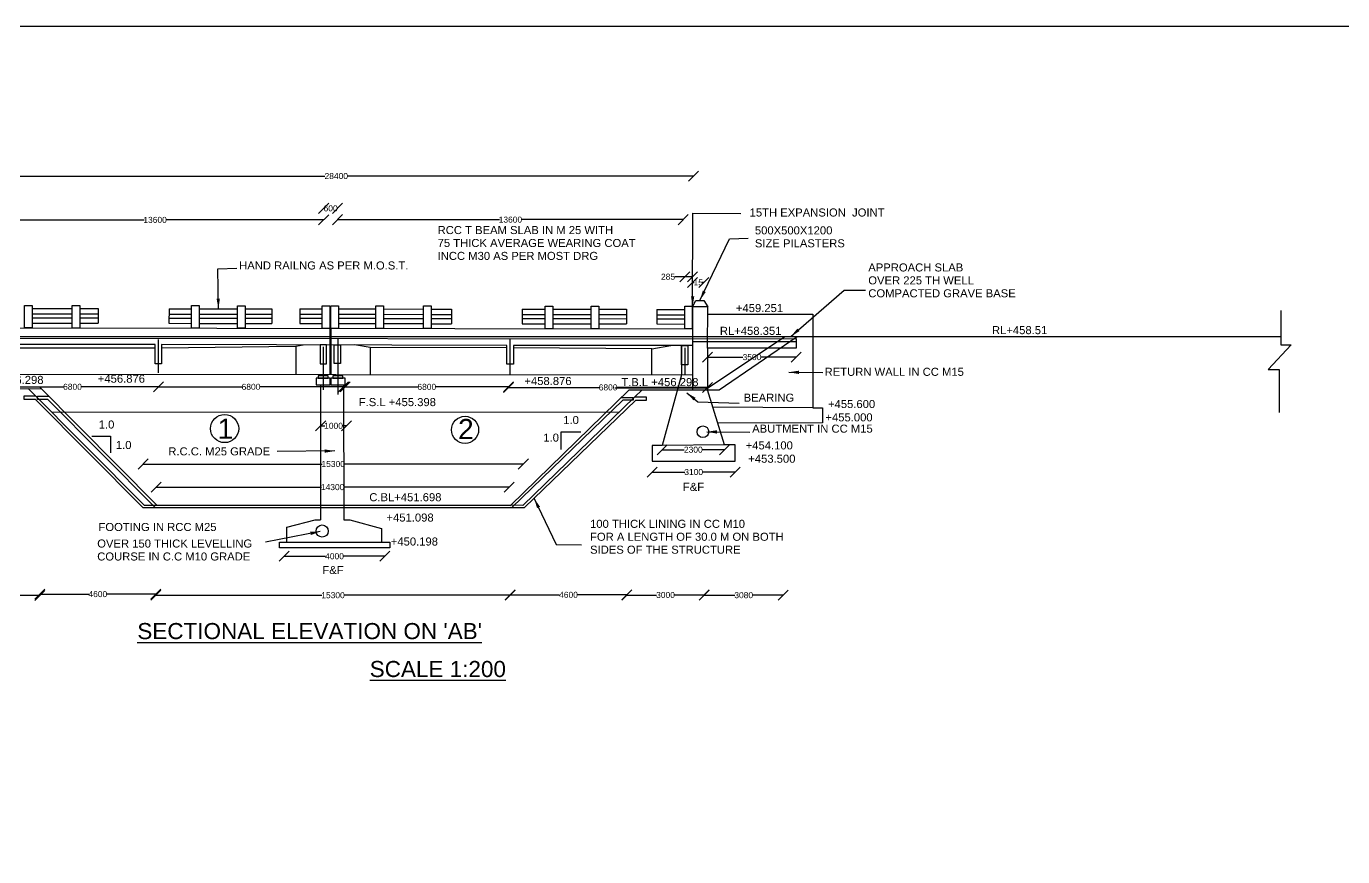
# Model space of a CAD drawing. Header units: millimetres. Extents: x 1731976 to 22518410, y 23233642 to 37030816.
# Drawn here: x 5582594 to 12125193, y 32903962 to 37030816 of the extents above; entities that cross this region are included whole.
import ezdxf

# ---------------------------------------------------------------- set-up
doc = ezdxf.new("R2010")
doc.units = ezdxf.units.MM
doc.header["$MEASUREMENT"] = 0
doc.layers.add('DIMENSIONS', color=2, linetype='Continuous')
doc.layers.add('TEXT', color=7, linetype='Continuous')
doc.styles.get("Standard").update_dxf_attribs({"font": 'arial.ttf', "height": 30000})
doc.dimstyles.get("Standard").update_dxf_attribs({"dimtxt": 40000, "dimasz": 50000, "dimexe": 0.18, "dimexo": 0.0625, "dimgap": 0.09, "dimtad": 0, "dimdec": 0, "dimzin": 0, "dimdsep": 46, "dimtxsty": 'Standard', "dimblk": 'OBLIQUE', "dimcen": 0.09, "dimse1": 1, "dimse2": 1, "dimadec": 0, "dimazin": 0, "dimtfac": 1, "dimtdec": 0, "dimtofl": 0, "dimtmove": 0, "dimatfit": 3, "dimfxl": 1, "dimtolj": 1, "dimtzin": 0, "dimarcsym": 0})

# ---------------------------------------------------------------- blocks, each defined once
blk = doc.blocks.new('_Oblique')
at = {"color": 0, "linetype": 'ByBlock', "lineweight": -2}
blk.add_line((-0.5, -0.5), (0.5, 0.5), dxfattribs=at)
blk = doc.blocks.new('*D54')
at = {"layer": 'Defpoints', "color": 0, "transparency": 16777216}
for p in [(5346908, 36289083), (8899154, 36286605), (8899154, 36285057)]:
    blk.add_point(p, dxfattribs=at)
at = {"layer": 'DIMENSIONS', "color": 0, "lineweight": -2, "transparency": 16777216}
for p, q in [((5346908, 36286605), (7066377, 36286605)), ((8899154, 36286605), (7179685, 36286605))]:
    blk.add_line(p, q, dxfattribs=at)
at = {"layer": 'DIMENSIONS', "color": 0, "lineweight": -2, "transparency": 16777216, "xscale": 50000, "yscale": 50000, "zscale": 50000, "rotation": 180}
blk.add_blockref('_Oblique', (5346908, 36286605), dxfattribs=at)
at = {"layer": 'DIMENSIONS', "color": 0, "lineweight": -2, "transparency": 16777216, "xscale": 50000, "yscale": 50000, "zscale": 50000}
blk.add_blockref('_Oblique', (8899154, 36286605), dxfattribs=at)
at = {"layer": 'DIMENSIONS', "color": 0, "transparency": 16777216, "insert": (7123031, 36286605), "char_height": 30000, "attachment_point": 5}
blk.add_mtext('\\A1;28400', dxfattribs=at)
blk = doc.blocks.new('*D55')
at = {"layer": 'Defpoints', "color": 0, "transparency": 16777216}
for p in [(5384571, 36073596), (7060454, 36084617), (7060454, 36068648)]:
    blk.add_point(p, dxfattribs=at)
at = {"layer": 'DIMENSIONS', "color": 0, "lineweight": -2, "transparency": 16777216}
for p, q in [((5384571, 36068648), (6167526, 36068648)), ((7060454, 36068648), (6277499, 36068648))]:
    blk.add_line(p, q, dxfattribs=at)
at = {"layer": 'DIMENSIONS', "color": 0, "lineweight": -2, "transparency": 16777216, "xscale": 50000, "yscale": 50000, "zscale": 50000, "rotation": 180}
blk.add_blockref('_Oblique', (5384571, 36068648), dxfattribs=at)
at = {"layer": 'DIMENSIONS', "color": 0, "lineweight": -2, "transparency": 16777216, "xscale": 50000, "yscale": 50000, "zscale": 50000}
blk.add_blockref('_Oblique', (7060454, 36068648), dxfattribs=at)
at = {"layer": 'DIMENSIONS', "color": 0, "transparency": 16777216, "insert": (6222513, 36068648), "char_height": 30000, "attachment_point": 5}
blk.add_mtext('\\A1;13600', dxfattribs=at)
blk = doc.blocks.new('*D56')
at = {"layer": 'Defpoints', "color": 0, "transparency": 16777216}
for p in [(7129582, 36126336), (7060454, 36068648), (7129582, 36063687)]:
    blk.add_point(p, dxfattribs=at)
at = {"layer": 'DIMENSIONS', "color": 0, "lineweight": -2, "transparency": 16777216}
for p, q in [((7060454, 36126336), (7061846, 36126336)), ((7129582, 36126336), (7128190, 36126336))]:
    blk.add_line(p, q, dxfattribs=at)
at = {"layer": 'DIMENSIONS', "color": 0, "lineweight": -2, "transparency": 16777216, "xscale": 50000, "yscale": 50000, "zscale": 50000, "rotation": 180}
blk.add_blockref('_Oblique', (7060454, 36126336), dxfattribs=at)
at = {"layer": 'DIMENSIONS', "color": 0, "lineweight": -2, "transparency": 16777216, "xscale": 50000, "yscale": 50000, "zscale": 50000}
blk.add_blockref('_Oblique', (7129582, 36126336), dxfattribs=at)
at = {"layer": 'DIMENSIONS', "color": 0, "transparency": 16777216, "insert": (7095018, 36126336), "char_height": 30000, "attachment_point": 5}
blk.add_mtext('\\A1;600', dxfattribs=at)
blk = doc.blocks.new('*D57')
at = {"layer": 'Defpoints', "color": 0, "transparency": 16777216}
for p in [(7129582, 36063687), (8847527, 36069916), (8847527, 36069916)]:
    blk.add_point(p, dxfattribs=at)
at = {"layer": 'DIMENSIONS', "color": 0, "lineweight": -2, "transparency": 16777216}
for p, q in [((7129582, 36069916), (7933568, 36069916)), ((8847527, 36069916), (8043541, 36069916))]:
    blk.add_line(p, q, dxfattribs=at)
at = {"layer": 'DIMENSIONS', "color": 0, "lineweight": -2, "transparency": 16777216, "xscale": 50000, "yscale": 50000, "zscale": 50000, "rotation": 180}
blk.add_blockref('_Oblique', (7129582, 36069916), dxfattribs=at)
at = {"layer": 'DIMENSIONS', "color": 0, "lineweight": -2, "transparency": 16777216, "xscale": 50000, "yscale": 50000, "zscale": 50000}
blk.add_blockref('_Oblique', (8847527, 36069916), dxfattribs=at)
at = {"layer": 'DIMENSIONS', "color": 0, "transparency": 16777216, "insert": (7988554, 36069916), "char_height": 30000, "attachment_point": 5}
blk.add_mtext('\\A1;13600', dxfattribs=at)
blk = doc.blocks.new('*D58')
at = {"layer": 'Defpoints', "color": 0, "transparency": 16777216}
for p in [(8855633, 35786334), (8855633, 35637566), (8894140, 35637509)]:
    blk.add_point(p, dxfattribs=at)
at = {"layer": 'DIMENSIONS', "color": 0, "lineweight": -2, "transparency": 16777216}
for p, q in [((8855633, 35786334), (8805633, 35786334)), ((8894140, 35786334), (8855633, 35786334))]:
    blk.add_line(p, q, dxfattribs=at)
at = {"layer": 'DIMENSIONS', "color": 0, "lineweight": -2, "transparency": 16777216, "xscale": 50000, "yscale": 50000, "zscale": 50000, "rotation": 180}
blk.add_blockref('_Oblique', (8855633, 35786334), dxfattribs=at)
at = {"layer": 'DIMENSIONS', "color": 0, "lineweight": -2, "transparency": 16777216, "xscale": 50000, "yscale": 50000, "zscale": 50000}
blk.add_blockref('_Oblique', (8894140, 35786334), dxfattribs=at)
at = {"layer": 'DIMENSIONS', "color": 0, "transparency": 16777216, "insert": (8772123, 35786334), "char_height": 30000, "attachment_point": 5}
blk.add_mtext('\\A1;285', dxfattribs=at)
blk = doc.blocks.new('*D59')
at = {"layer": 'Defpoints', "color": 0, "transparency": 16777216}
for p in [(8950257, 35757711), (8950257, 35669789), (8894140, 35639268)]:
    blk.add_point(p, dxfattribs=at)
at = {"layer": 'DIMENSIONS', "color": 0, "lineweight": -2, "transparency": 16777216}
for p, q in [((8894140, 35757711), (8902011, 35757711)), ((8950257, 35757711), (8942386, 35757711))]:
    blk.add_line(p, q, dxfattribs=at)
at = {"layer": 'DIMENSIONS', "color": 0, "lineweight": -2, "transparency": 16777216, "xscale": 50000, "yscale": 50000, "zscale": 50000, "rotation": 180}
blk.add_blockref('_Oblique', (8894140, 35757711), dxfattribs=at)
at = {"layer": 'DIMENSIONS', "color": 0, "lineweight": -2, "transparency": 16777216, "xscale": 50000, "yscale": 50000, "zscale": 50000}
blk.add_blockref('_Oblique', (8950257, 35757711), dxfattribs=at)
at = {"layer": 'DIMENSIONS', "color": 0, "transparency": 16777216, "insert": (8922198, 35757711), "char_height": 30000, "attachment_point": 5}
blk.add_mtext('\\A1;15', dxfattribs=at)
blk = doc.blocks.new('*D60')
at = {"layer": 'Defpoints', "color": 0, "transparency": 16777216}
for p in [(8968846, 35389354), (9409355, 35386626), (9409355, 35386626)]:
    blk.add_point(p, dxfattribs=at)
at = {"layer": 'DIMENSIONS', "color": 0, "lineweight": -2, "transparency": 16777216}
for p, q in [((8968846, 35386626), (9144366, 35386626)), ((9409355, 35386626), (9233835, 35386626))]:
    blk.add_line(p, q, dxfattribs=at)
at = {"layer": 'DIMENSIONS', "color": 0, "lineweight": -2, "transparency": 16777216, "xscale": 50000, "yscale": 50000, "zscale": 50000, "rotation": 180}
blk.add_blockref('_Oblique', (8968846, 35386626), dxfattribs=at)
at = {"layer": 'DIMENSIONS', "color": 0, "lineweight": -2, "transparency": 16777216, "xscale": 50000, "yscale": 50000, "zscale": 50000}
blk.add_blockref('_Oblique', (9409355, 35386626), dxfattribs=at)
at = {"layer": 'DIMENSIONS', "color": 0, "transparency": 16777216, "insert": (9189100, 35386626), "char_height": 30000, "attachment_point": 5}
blk.add_mtext('\\A1;3500', dxfattribs=at)
blk = doc.blocks.new('*D61')
at = {"layer": 'Defpoints', "color": 0, "transparency": 16777216}
for p in [(8743299, 34947148), (9052101, 34950628), (9052101, 34926614)]:
    blk.add_point(p, dxfattribs=at)
at = {"layer": 'DIMENSIONS', "color": 0, "lineweight": -2, "transparency": 16777216}
for p, q in [((8743299, 34926614), (8852700, 34926614)), ((9052101, 34926614), (8942700, 34926614))]:
    blk.add_line(p, q, dxfattribs=at)
at = {"layer": 'DIMENSIONS', "color": 0, "lineweight": -2, "transparency": 16777216, "xscale": 50000, "yscale": 50000, "zscale": 50000, "rotation": 180}
blk.add_blockref('_Oblique', (8743299, 34926614), dxfattribs=at)
at = {"layer": 'DIMENSIONS', "color": 0, "lineweight": -2, "transparency": 16777216, "xscale": 50000, "yscale": 50000, "zscale": 50000}
blk.add_blockref('_Oblique', (9052101, 34926614), dxfattribs=at)
at = {"layer": 'DIMENSIONS', "color": 0, "transparency": 16777216, "insert": (8897700, 34926614), "char_height": 30000, "attachment_point": 5}
blk.add_mtext('\\A1;2300', dxfattribs=at)
blk = doc.blocks.new('*D62')
at = {"layer": 'Defpoints', "color": 0, "transparency": 16777216}
for p in [(8693308, 34869172), (9105626, 34869172), (9105626, 34815393)]:
    blk.add_point(p, dxfattribs=at)
at = {"layer": 'DIMENSIONS', "color": 0, "lineweight": -2, "transparency": 16777216}
for p, q in [((8693308, 34815393), (8854733, 34815393)), ((9105626, 34815393), (8944201, 34815393))]:
    blk.add_line(p, q, dxfattribs=at)
at = {"layer": 'DIMENSIONS', "color": 0, "lineweight": -2, "transparency": 16777216, "xscale": 50000, "yscale": 50000, "zscale": 50000, "rotation": 180}
blk.add_blockref('_Oblique', (8693308, 34815393), dxfattribs=at)
at = {"layer": 'DIMENSIONS', "color": 0, "lineweight": -2, "transparency": 16777216, "xscale": 50000, "yscale": 50000, "zscale": 50000}
blk.add_blockref('_Oblique', (9105626, 34815393), dxfattribs=at)
at = {"layer": 'DIMENSIONS', "color": 0, "transparency": 16777216, "insert": (8899467, 34815393), "char_height": 30000, "attachment_point": 5}
blk.add_mtext('\\A1;3100', dxfattribs=at)
blk = doc.blocks.new('*D63')
at = {"layer": 'Defpoints', "color": 0, "transparency": 16777216}
for p in [(8951974, 34205174), (9344219, 34203457), (9344219, 34203457)]:
    blk.add_point(p, dxfattribs=at)
at = {"layer": 'DIMENSIONS', "color": 0, "lineweight": -2, "transparency": 16777216}
for p, q in [((8951974, 34203457), (9103362, 34203457)), ((9344219, 34203457), (9192830, 34203457))]:
    blk.add_line(p, q, dxfattribs=at)
at = {"layer": 'DIMENSIONS', "color": 0, "lineweight": -2, "transparency": 16777216, "xscale": 50000, "yscale": 50000, "zscale": 50000, "rotation": 180}
blk.add_blockref('_Oblique', (8951974, 34203457), dxfattribs=at)
at = {"layer": 'DIMENSIONS', "color": 0, "lineweight": -2, "transparency": 16777216, "xscale": 50000, "yscale": 50000, "zscale": 50000}
blk.add_blockref('_Oblique', (9344219, 34203457), dxfattribs=at)
at = {"layer": 'DIMENSIONS', "color": 0, "transparency": 16777216, "insert": (9148096, 34203457), "char_height": 30000, "attachment_point": 5}
blk.add_mtext('\\A1;3080', dxfattribs=at)
blk = doc.blocks.new('*D64')
at = {"layer": 'Defpoints', "color": 0, "transparency": 16777216}
for p in [(8567268, 34204439), (8567268, 34202783), (8951974, 34205174)]:
    blk.add_point(p, dxfattribs=at)
at = {"layer": 'DIMENSIONS', "color": 0, "lineweight": -2, "transparency": 16777216}
for p, q in [((8567268, 34204439), (8714887, 34204439)), ((8951974, 34204439), (8804355, 34204439))]:
    blk.add_line(p, q, dxfattribs=at)
at = {"layer": 'DIMENSIONS', "color": 0, "lineweight": -2, "transparency": 16777216, "xscale": 50000, "yscale": 50000, "zscale": 50000, "rotation": 180}
blk.add_blockref('_Oblique', (8567268, 34204439), dxfattribs=at)
at = {"layer": 'DIMENSIONS', "color": 0, "lineweight": -2, "transparency": 16777216, "xscale": 50000, "yscale": 50000, "zscale": 50000}
blk.add_blockref('_Oblique', (8951974, 34204439), dxfattribs=at)
at = {"layer": 'DIMENSIONS', "color": 0, "transparency": 16777216, "insert": (8759621, 34204439), "char_height": 30000, "attachment_point": 5}
blk.add_mtext('\\A1;3000', dxfattribs=at)
blk = doc.blocks.new('*D65')
at = {"layer": 'Defpoints', "color": 0, "transparency": 16777216}
for p in [(7987595, 34209373), (7987595, 34205234), (8567268, 34204439)]:
    blk.add_point(p, dxfattribs=at)
at = {"layer": 'DIMENSIONS', "color": 0, "lineweight": -2, "transparency": 16777216}
for p, q in [((7987595, 34205234), (8232083, 34205234)), ((8567268, 34205234), (8322779, 34205234))]:
    blk.add_line(p, q, dxfattribs=at)
at = {"layer": 'DIMENSIONS', "color": 0, "lineweight": -2, "transparency": 16777216, "xscale": 50000, "yscale": 50000, "zscale": 50000, "rotation": 180}
blk.add_blockref('_Oblique', (7987595, 34205234), dxfattribs=at)
at = {"layer": 'DIMENSIONS', "color": 0, "lineweight": -2, "transparency": 16777216, "xscale": 50000, "yscale": 50000, "zscale": 50000}
blk.add_blockref('_Oblique', (8567268, 34205234), dxfattribs=at)
at = {"layer": 'DIMENSIONS', "color": 0, "transparency": 16777216, "insert": (8277431, 34205234), "char_height": 30000, "attachment_point": 5}
blk.add_mtext('\\A1;4600', dxfattribs=at)
blk = doc.blocks.new('*D66')
at = {"layer": 'Defpoints', "color": 0, "transparency": 16777216}
for p in [(6226209, 34209535), (6226209, 34203416), (7987595, 34205234)]:
    blk.add_point(p, dxfattribs=at)
at = {"layer": 'DIMENSIONS', "color": 0, "lineweight": -2, "transparency": 16777216}
for p, q in [((6226209, 34203416), (7051916, 34203416)), ((7987595, 34203416), (7161889, 34203416))]:
    blk.add_line(p, q, dxfattribs=at)
at = {"layer": 'DIMENSIONS', "color": 0, "lineweight": -2, "transparency": 16777216, "xscale": 50000, "yscale": 50000, "zscale": 50000, "rotation": 180}
blk.add_blockref('_Oblique', (6226209, 34203416), dxfattribs=at)
at = {"layer": 'DIMENSIONS', "color": 0, "lineweight": -2, "transparency": 16777216, "xscale": 50000, "yscale": 50000, "zscale": 50000}
blk.add_blockref('_Oblique', (7987595, 34203416), dxfattribs=at)
at = {"layer": 'DIMENSIONS', "color": 0, "transparency": 16777216, "insert": (7106902, 34203416), "char_height": 30000, "attachment_point": 5}
blk.add_mtext('\\A1;15300', dxfattribs=at)
blk = doc.blocks.new('*D67')
at = {"layer": 'Defpoints', "color": 0, "transparency": 16777216}
for p in [(6864311, 34396970), (6864311, 34396970), (7364715, 34392805)]:
    blk.add_point(p, dxfattribs=at)
at = {"layer": 'DIMENSIONS', "color": 0, "lineweight": -2, "transparency": 16777216}
for p, q in [((6864311, 34396970), (7069165, 34396970)), ((7364715, 34396970), (7159861, 34396970))]:
    blk.add_line(p, q, dxfattribs=at)
at = {"layer": 'DIMENSIONS', "color": 0, "lineweight": -2, "transparency": 16777216, "xscale": 50000, "yscale": 50000, "zscale": 50000, "rotation": 180}
blk.add_blockref('_Oblique', (6864311, 34396970), dxfattribs=at)
at = {"layer": 'DIMENSIONS', "color": 0, "lineweight": -2, "transparency": 16777216, "xscale": 50000, "yscale": 50000, "zscale": 50000}
blk.add_blockref('_Oblique', (7364715, 34396970), dxfattribs=at)
at = {"layer": 'DIMENSIONS', "color": 0, "transparency": 16777216, "insert": (7114513, 34396970), "char_height": 30000, "attachment_point": 5}
blk.add_mtext('\\A1;4000', dxfattribs=at)
blk = doc.blocks.new('*D68')
at = {"layer": 'Defpoints', "color": 0, "transparency": 16777216}
for p in [(5649779, 34208809), (5649779, 34208809), (6226209, 34203416)]:
    blk.add_point(p, dxfattribs=at)
at = {"layer": 'DIMENSIONS', "color": 0, "lineweight": -2, "transparency": 16777216}
for p, q in [((5649779, 34208809), (5892646, 34208809)), ((6226209, 34208809), (5983342, 34208809))]:
    blk.add_line(p, q, dxfattribs=at)
at = {"layer": 'DIMENSIONS', "color": 0, "lineweight": -2, "transparency": 16777216, "xscale": 50000, "yscale": 50000, "zscale": 50000, "rotation": 180}
blk.add_blockref('_Oblique', (5649779, 34208809), dxfattribs=at)
at = {"layer": 'DIMENSIONS', "color": 0, "lineweight": -2, "transparency": 16777216, "xscale": 50000, "yscale": 50000, "zscale": 50000}
blk.add_blockref('_Oblique', (6226209, 34208809), dxfattribs=at)
at = {"layer": 'DIMENSIONS', "color": 0, "transparency": 16777216, "insert": (5937994, 34208809), "char_height": 30000, "attachment_point": 5}
blk.add_mtext('\\A1;4600', dxfattribs=at)
blk = doc.blocks.new('*D69')
at = {"layer": 'Defpoints', "color": 0, "transparency": 16777216}
for p in [(5269924, 34211700), (5269924, 34201813), (5649779, 34208809)]:
    blk.add_point(p, dxfattribs=at)
at = {"layer": 'DIMENSIONS', "color": 0, "lineweight": -2, "transparency": 16777216}
for p, q in [((5269924, 34201813), (5415117, 34201813)), ((5649779, 34201813), (5504585, 34201813))]:
    blk.add_line(p, q, dxfattribs=at)
at = {"layer": 'DIMENSIONS', "color": 0, "lineweight": -2, "transparency": 16777216, "xscale": 50000, "yscale": 50000, "zscale": 50000, "rotation": 180}
blk.add_blockref('_Oblique', (5269924, 34201813), dxfattribs=at)
at = {"layer": 'DIMENSIONS', "color": 0, "lineweight": -2, "transparency": 16777216, "xscale": 50000, "yscale": 50000, "zscale": 50000}
blk.add_blockref('_Oblique', (5649779, 34201813), dxfattribs=at)
at = {"layer": 'DIMENSIONS', "color": 0, "transparency": 16777216, "insert": (5459851, 34201813), "char_height": 30000, "attachment_point": 5}
blk.add_mtext('\\A1;3000', dxfattribs=at)
blk = doc.blocks.new('*D71')
at = {"layer": 'Defpoints', "color": 0, "transparency": 16777216}
for p in [(6227456, 34742828), (7982471, 34740500), (7982471, 34739201)]:
    blk.add_point(p, dxfattribs=at)
at = {"layer": 'DIMENSIONS', "color": 0, "lineweight": -2, "transparency": 16777216}
for p, q in [((6227456, 34740500), (7049977, 34740500)), ((7982471, 34740500), (7159950, 34740500))]:
    blk.add_line(p, q, dxfattribs=at)
at = {"layer": 'DIMENSIONS', "color": 0, "lineweight": -2, "transparency": 16777216, "xscale": 50000, "yscale": 50000, "zscale": 50000, "rotation": 180}
blk.add_blockref('_Oblique', (6227456, 34740500), dxfattribs=at)
at = {"layer": 'DIMENSIONS', "color": 0, "lineweight": -2, "transparency": 16777216, "xscale": 50000, "yscale": 50000, "zscale": 50000}
blk.add_blockref('_Oblique', (7982471, 34740500), dxfattribs=at)
at = {"layer": 'DIMENSIONS', "color": 0, "transparency": 16777216, "insert": (7104963, 34740500), "char_height": 30000, "attachment_point": 5}
blk.add_mtext('\\A1;14300', dxfattribs=at)
blk = doc.blocks.new('*D72')
at = {"layer": 'Defpoints', "color": 0, "transparency": 16777216}
for p in [(6162891, 34855456), (6162891, 34851644), (8052847, 34848762)]:
    blk.add_point(p, dxfattribs=at)
at = {"layer": 'DIMENSIONS', "color": 0, "lineweight": -2, "transparency": 16777216}
for p, q in [((6162891, 34855456), (7052882, 34855456)), ((8052847, 34855456), (7162855, 34855456))]:
    blk.add_line(p, q, dxfattribs=at)
at = {"layer": 'DIMENSIONS', "color": 0, "lineweight": -2, "transparency": 16777216, "xscale": 50000, "yscale": 50000, "zscale": 50000, "rotation": 180}
blk.add_blockref('_Oblique', (6162891, 34855456), dxfattribs=at)
at = {"layer": 'DIMENSIONS', "color": 0, "lineweight": -2, "transparency": 16777216, "xscale": 50000, "yscale": 50000, "zscale": 50000}
blk.add_blockref('_Oblique', (8052847, 34855456), dxfattribs=at)
at = {"layer": 'DIMENSIONS', "color": 0, "transparency": 16777216, "insert": (7107869, 34855456), "char_height": 30000, "attachment_point": 5}
blk.add_mtext('\\A1;15300', dxfattribs=at)
blk = doc.blocks.new('*D73')
at = {"layer": 'Defpoints', "color": 0, "transparency": 16777216}
for p in [(7045505, 35045220), (7045505, 35045220), (7173810, 35045220)]:
    blk.add_point(p, dxfattribs=at)
at = {"layer": 'DIMENSIONS', "color": 0, "lineweight": -2, "transparency": 16777216}
for p, q in [((7045505, 35045220), (7066325, 35045220)), ((7173810, 35045220), (7152990, 35045220))]:
    blk.add_line(p, q, dxfattribs=at)
at = {"layer": 'DIMENSIONS', "color": 0, "lineweight": -2, "transparency": 16777216, "xscale": 50000, "yscale": 50000, "zscale": 50000, "rotation": 180}
blk.add_blockref('_Oblique', (7045505, 35045220), dxfattribs=at)
at = {"layer": 'DIMENSIONS', "color": 0, "lineweight": -2, "transparency": 16777216, "xscale": 50000, "yscale": 50000, "zscale": 50000}
blk.add_blockref('_Oblique', (7173810, 35045220), dxfattribs=at)
at = {"layer": 'DIMENSIONS', "color": 0, "transparency": 16777216, "insert": (7109658, 35045220), "char_height": 30000, "attachment_point": 5}
blk.add_mtext('\\A1;1000', dxfattribs=at)
blk = doc.blocks.new('*D74')
at = {"layer": 'Defpoints', "color": 0, "transparency": 16777216}
for p in [(7979444, 35237470), (7979444, 35236059), (8968846, 35232416)]:
    blk.add_point(p, dxfattribs=at)
at = {"layer": 'DIMENSIONS', "color": 0, "lineweight": -2, "transparency": 16777216}
for p, q in [((7979444, 35236059), (8429318, 35236059)), ((8968846, 35236059), (8518971, 35236059))]:
    blk.add_line(p, q, dxfattribs=at)
at = {"layer": 'DIMENSIONS', "color": 0, "lineweight": -2, "transparency": 16777216, "xscale": 50000, "yscale": 50000, "zscale": 50000, "rotation": 180}
blk.add_blockref('_Oblique', (7979444, 35236059), dxfattribs=at)
at = {"layer": 'DIMENSIONS', "color": 0, "lineweight": -2, "transparency": 16777216, "xscale": 50000, "yscale": 50000, "zscale": 50000}
blk.add_blockref('_Oblique', (8968846, 35236059), dxfattribs=at)
at = {"layer": 'DIMENSIONS', "color": 0, "transparency": 16777216, "insert": (8474145, 35236059), "char_height": 30000, "attachment_point": 5}
blk.add_mtext('\\A1;6800', dxfattribs=at)
blk = doc.blocks.new('*D75')
at = {"layer": 'Defpoints', "color": 0, "transparency": 16777216}
for p in [(7166693, 35248516), (7166693, 35238772), (7979444, 35237470)]:
    blk.add_point(p, dxfattribs=at)
at = {"layer": 'DIMENSIONS', "color": 0, "lineweight": -2, "transparency": 16777216}
for p, q in [((7166693, 35238772), (7528242, 35238772)), ((7979444, 35238772), (7617895, 35238772))]:
    blk.add_line(p, q, dxfattribs=at)
at = {"layer": 'DIMENSIONS', "color": 0, "lineweight": -2, "transparency": 16777216, "xscale": 50000, "yscale": 50000, "zscale": 50000, "rotation": 180}
blk.add_blockref('_Oblique', (7166693, 35238772), dxfattribs=at)
at = {"layer": 'DIMENSIONS', "color": 0, "lineweight": -2, "transparency": 16777216, "xscale": 50000, "yscale": 50000, "zscale": 50000}
blk.add_blockref('_Oblique', (7979444, 35238772), dxfattribs=at)
at = {"layer": 'DIMENSIONS', "color": 0, "transparency": 16777216, "insert": (7573069, 35238772), "char_height": 30000, "attachment_point": 5}
blk.add_mtext('\\A1;6800', dxfattribs=at)
blk = doc.blocks.new('*D76')
at = {"layer": 'Defpoints', "color": 0, "transparency": 16777216}
for p in [(6239158, 35244518), (6239158, 35238875), (7159298, 35238015)]:
    blk.add_point(p, dxfattribs=at)
at = {"layer": 'DIMENSIONS', "color": 0, "lineweight": -2, "transparency": 16777216}
for p, q in [((6239158, 35238875), (6654402, 35238875)), ((7159298, 35238875), (6744054, 35238875))]:
    blk.add_line(p, q, dxfattribs=at)
at = {"layer": 'DIMENSIONS', "color": 0, "lineweight": -2, "transparency": 16777216, "xscale": 50000, "yscale": 50000, "zscale": 50000, "rotation": 180}
blk.add_blockref('_Oblique', (6239158, 35238875), dxfattribs=at)
at = {"layer": 'DIMENSIONS', "color": 0, "lineweight": -2, "transparency": 16777216, "xscale": 50000, "yscale": 50000, "zscale": 50000}
blk.add_blockref('_Oblique', (7159298, 35238875), dxfattribs=at)
at = {"layer": 'DIMENSIONS', "color": 0, "transparency": 16777216, "insert": (6699228, 35238875), "char_height": 30000, "attachment_point": 5}
blk.add_mtext('\\A1;6800', dxfattribs=at)
blk = doc.blocks.new('*D77')
at = {"layer": 'Defpoints', "color": 0, "transparency": 16777216}
for p in [(5384857, 35239033), (5384857, 35239033), (6239158, 35244518)]:
    blk.add_point(p, dxfattribs=at)
at = {"layer": 'DIMENSIONS', "color": 0, "lineweight": -2, "transparency": 16777216}
for p, q in [((5384857, 35239033), (5767181, 35239033)), ((6239158, 35239033), (5856834, 35239033))]:
    blk.add_line(p, q, dxfattribs=at)
at = {"layer": 'DIMENSIONS', "color": 0, "lineweight": -2, "transparency": 16777216, "xscale": 50000, "yscale": 50000, "zscale": 50000, "rotation": 180}
blk.add_blockref('_Oblique', (5384857, 35239033), dxfattribs=at)
at = {"layer": 'DIMENSIONS', "color": 0, "lineweight": -2, "transparency": 16777216, "xscale": 50000, "yscale": 50000, "zscale": 50000}
blk.add_blockref('_Oblique', (6239158, 35239033), dxfattribs=at)
at = {"layer": 'DIMENSIONS', "color": 0, "transparency": 16777216, "insert": (5812007, 35239033), "char_height": 30000, "attachment_point": 5}
blk.add_mtext('\\A1;6800', dxfattribs=at)

msp = doc.modelspace()

# ---------------------------------------------------------------- linework, layer by layer
at = {"layer": 'DIMENSIONS', "color": 0}
for points in [[(8240234.6, 34928169.3), (8240234.6, 35015116.4), (8339215.3, 35015116.4)], [(5908082.1, 34994709.7), (6001693.6, 34994709.7), (6001693.6, 34911544.8)]]:
    msp.add_lwpolyline(points, dxfattribs=at)
for centre, radius in [((6568218.4, 35031691.5), 69963.4), ((7763145.4, 35025340.9), 67415.3), ((8945478.2, 35015836.1), 28872.9), ((7053046.4, 34522272.7), 30141.9)]:
    msp.add_circle(centre, radius, dxfattribs=at)
at = {"layer": 'TEXT', "color": 0}
for points in [[(22501461.7, 23233642.5), (1731976.3, 23233642.5), (1731976.3, 37030816.1), (22501461.7, 37030816.1)], [(5573379.9, 35643971.8), (5611886.7, 35643971.8), (5611886.7, 35531757.3), (5573379.9, 35531757.3)], [(5809973.7, 35643401.7), (5848480.5, 35643401.7), (5848480.5, 35531187.1), (5809973.7, 35531187.1)], [(6403749.8, 35642639.3), (6442256.6, 35642639.3), (6442256.6, 35530424.8), (6403749.8, 35530424.8)], [(6632291.5, 35642345.9), (6670798.4, 35642345.9), (6670798.4, 35530131.4), (6632291.5, 35530131.4)], [(7053274.4, 35641805.4), (7091781.3, 35641805.4), (7091781.3, 35529590.9), (7053274.4, 35529590.9)], [(7095995.5, 35641750.6), (7134502.3, 35641750.6), (7134502.3, 35529536), (7095995.5, 35529536)], [(7319454.2, 35641463.7), (7357961, 35641463.7), (7357961, 35529249.1), (7319454.2, 35529249.1)], [(7556081.9, 35641159.9), (7594588.8, 35641159.9), (7594588.8, 35528945.3), (7556081.9, 35528945.3)], [(8160632.2, 35640383.7), (8199139, 35640383.7), (8199139, 35528169.1), (8160632.2, 35528169.1)], [(8389937.6, 35640089.3), (8428444.4, 35640089.3), (8428444.4, 35527874.7), (8389937.6, 35527874.7)], [(8855633, 35639466.7), (8894139.8, 35639466.7), (8894139.8, 35527252.1), (8855633, 35527252.1)], [(7073938, 35447546.6), (7043706.3, 35447546.6), (7043706.3, 35353181.4), (7073938, 35353181.4)], [(7112635.2, 35447443.3), (7144655.2, 35447443.3), (7144655.2, 35354302.8), (7112635.2, 35354302.8)], [(8838494, 35445150.6), (8870847.5, 35445150.6), (8870847.5, 35348313.8), (8838494, 35348313.8)], [(7022618.6, 35248516.3), (7093061, 35248516.3), (7093061, 35282296.3), (7022618.6, 35282296.3)], [(7033084.3, 35282296.3), (7082595.2, 35282296.3), (7082595.2, 35294360.6), (7033084.3, 35294360.6)], [(7096251.1, 35248516.3), (7166693.5, 35248516.3), (7166693.5, 35282296.3), (7096251.1, 35282296.3)], [(7106716.8, 35282296.3), (7156227.7, 35282296.3), (7156227.7, 35294360.6), (7106716.8, 35294360.6)], [(6841450.9, 34466495.8), (7388768.7, 34466495.8), (7388768.7, 34439045.6), (6841450.9, 34439045.6)]]:
    msp.add_lwpolyline(points, close=True, dxfattribs=at)
for points in [[(5346644.4, 35531806.7), (8894139.8, 35527252.1), (8894139.8, 35637509.2), (8910995.6, 35668800.4), (8949833.6, 35668800.4), (8969252.7, 35637398.8), (8894139.8, 35637509.2)], [(5611886.7, 35628437), (5809973.7, 35628169.9)], [(5611886.7, 35601865.1), (5809973.7, 35601598.1)], [(5848480.5, 35628118), (5940477.2, 35627994)], [(5848480.5, 35601546.1), (5940441.4, 35601422.1)], [(5940477.2, 35627994), (5940379, 35555210.3)], [(6291763, 35627520.3), (6291664.9, 35554736.6)], [(6291727.2, 35600948.5), (6403749.8, 35600797.4)], [(6291763, 35627520.3), (6403749.8, 35627369.3)], [(6442256.6, 35627317.4), (6632291.5, 35627061.1)], [(6442256.6, 35600745.5), (6632291.5, 35600489.3)], [(6670798.4, 35627009.2), (6803142.8, 35626830.8)], [(6670798.4, 35600437.3), (6803107, 35600258.9)], [(6803142.8, 35626830.8), (6803044.7, 35554047.1)], [(6942276.8, 35626643.2), (6942178.6, 35553859.5)], [(6942240.9, 35600071.3), (7053274.4, 35599921.6)], [(6942276.8, 35626643.2), (7053274.4, 35626493.5)], [(7091781.3, 35626441.6), (7095995.5, 35626435.9)], [(7091781.3, 35599869.7), (7095995.5, 35599864)], [(7134502.3, 35626384), (7319454.2, 35626134.6)], [(7134502.3, 35599812.1), (7319454.2, 35599562.7)], [(7357961, 35626082.7), (7556081.9, 35625815.5)], [(7357961, 35599510.8), (7556081.9, 35599243.7)], [(7594588.8, 35625763.6), (7695783.5, 35625627.2)], [(7594588.8, 35599191.7), (7695747.7, 35599055.3)], [(7695783.5, 35625627.2), (7695685.4, 35552843.5)], [(8046327.8, 35625154.5), (8046229.6, 35552370.8)], [(8046291.9, 35598582.7), (8160632.2, 35598428.5)], [(8046327.8, 35625154.5), (8160632.2, 35625000.4)], [(8199139, 35624948.4), (8389937.6, 35624691.2)], [(8199139, 35598376.6), (8389937.6, 35598119.3)], [(8428444.4, 35624639.3), (8566309.7, 35624453.4)], [(8428444.4, 35598067.4), (8566273.9, 35597881.5)], [(8566309.7, 35624453.4), (8566211.6, 35551669.7)], [(8716716, 35624250.6), (8716617.9, 35551466.9)], [(8716680.2, 35597678.7), (8855633, 35597491.4)], [(8716716, 35624250.6), (8855633, 35624063.3)], [(9409355.5, 35476972.2), (9409355.5, 35431045.1), (8968845.5, 35431045.1), (8969252.7, 35637398.8)], [(8969180, 35600540.3), (9491489.6, 35600540.3), (9491489.6, 35134844.8)], [(11817512.8, 35618461.3), (11817512.8, 35447284.4), (11869325.7, 35447284.4), (11754458.4, 35325533.3), (11810252.2, 35325533.3), (11810252.2, 35110734.6)], [(5611886.7, 35581840), (5809973.7, 35581572.9)], [(5611886.7, 35555653.2), (5809973.7, 35555386.1)], [(5848480.5, 35581521), (5940414.3, 35581397)], [(5848480.5, 35555334.2), (5940379, 35555210.3)], [(6291664.9, 35554736.6), (6403749.8, 35554585.5)], [(6291700.2, 35580923.3), (6403749.8, 35580772.2)], [(6442256.6, 35580720.3), (6632291.5, 35580464.1)], [(6442256.6, 35554533.6), (6632291.5, 35554277.3)], [(6670798.4, 35580412.2), (6803080, 35580233.8)], [(6670798.4, 35554225.4), (6803044.7, 35554047.1)], [(6942178.6, 35553859.5), (7053274.4, 35553709.7)], [(6942213.9, 35580046.2), (7053274.4, 35579896.4)], [(7091781.3, 35529590.9), (7091528, 35300416.5)], [(7091781.3, 35579844.5), (7095995.5, 35579838.8)], [(7091781.3, 35553657.8), (7095995.5, 35553652.1)], [(7095995.5, 35529536), (7095742.3, 35300411.8)], [(7134502.3, 35579786.9), (7319454.2, 35579537.5)], [(7134502.3, 35553600.2), (7319454.2, 35553350.8)], [(7357961, 35579485.6), (7556081.9, 35579218.5)], [(7357961, 35553298.8), (7556081.9, 35553031.7)], [(7594588.8, 35579166.6), (7695720.7, 35579030.2)], [(7594588.8, 35552979.8), (7695685.4, 35552843.5)], [(8046229.6, 35552370.8), (8160632.2, 35552216.6)], [(8046264.9, 35578557.5), (8160632.2, 35578403.3)], [(8199139, 35578351.4), (8389937.6, 35578094.1)], [(8199139, 35552164.6), (8389937.6, 35551907.4)], [(8428444.4, 35578042.2), (8566246.9, 35577856.4)], [(8428444.4, 35551855.4), (8566211.6, 35551669.7)], [(8716617.9, 35551466.9), (8855633, 35551279.4)], [(8716653.2, 35577653.6), (8855633, 35577466.2)], [(8894139.8, 35527252.1), (8894139.8, 35223406.8)], [(2570463.6, 35489734.9), (11817512.8, 35489734.9)], [(4921449.5, 35489734.9), (5298548.8, 35239032.7), (5648332.9, 35239032.7), (6231598.1, 34651113.6), (7989136.4, 34648937.8), (8578697.6, 35223406.8), (9026830.4, 35223406.8), (9414627.3, 35489734.9)], [(5346644.4, 35481021.5), (9409355.5, 35476972.2), (9409355.5, 35489734.9)], [(6237751.7, 35473725.6), (6237751.7, 35308408.6)], [(7131472.3, 35479242.5), (7131472.3, 35200719.6)], [(7987260.4, 35299426.7), (7987438.8, 35478389.4)], [(9409355.5, 35462676.2), (8894139.8, 35462676.2)], [(8968845.5, 35232416.4), (9352237.7, 35489734.9)], [(8894139.8, 35445150.6), (8003669.6, 35445150.6), (8003669.6, 35351341.2), (7971576.1, 35351341.2), (7971576.1, 35445150.6), (6253694.3, 35449736), (6253694.3, 35354027.3), (6223780.5, 35354027.3), (6223780.5, 35448979.4), (5346644.4, 35448979.4)], [(5444308.9, 35448979.4), (5547631.7, 35432193.3), (6223780.5, 35432193.3)], [(6253694.3, 35432193.3), (6922639.6, 35440469.5), (6959083.7, 35447853.1)], [(6922639.6, 35440469.5), (6922485.1, 35300603.2)], [(7057839.8, 35438266.4), (7057839.8, 35224296.1)], [(7292046.3, 35434586.4), (7212969, 35447175.5)], [(7971576.1, 35433158.8), (7291912.4, 35434586.6), (7291763.9, 35300195.2)], [(8691598.3, 35428078.8), (8003669.6, 35433158.8)], [(8691598.3, 35298648.5), (8691598.3, 35428078.8), (8786152.1, 35445150.6)], [(8838494, 35445150.6), (8838331.9, 35298486.3), (8743298.6, 34947148.1), (8693307.6, 34947148.1), (8693307.6, 34869172.1), (9105625.8, 34869172.1), (9105625.8, 34950627.9), (9052100.9, 34950627.9), (8968845.5, 35223406.8)], [(8855765.9, 35432810.8), (8855617.4, 35298467.2)], [(8968845.5, 35431045.1), (8968845.5, 35223406.8)], [(5346644.4, 35302344.5), (8894139.8, 35298424.7)], [(5243085.8, 35229871), (5656866.7, 35230430.8)], [(5629738.8, 35192233.7), (5570321.1, 35192233.7), (5570321.1, 35177908.7), (5626985.5, 35177908.7), (6161772.1, 34638884.1), (8059438.7, 34638884.1), (8612538.5, 35173146.6), (8665271.3, 35173146.6), (8665271.3, 35187385.1), (8605697.5, 35187385.1), (8643472.6, 35223406.8)], [(5591808.5, 35230342.8), (6168320, 34651113.6), (6231598.1, 34651113.6)], [(7045505.4, 35248516.3), (7045505.4, 34578744.6)], [(7159273.8, 35248516.3), (7160809.8, 34577761), (7189879.2, 34577761), (7347646.8, 34535801), (7347646.8, 34466495.8)], [(8968845.5, 35232416.4), (8507447.1, 35232416.4)], [(6222786.5, 34638884.1), (5689226.3, 35176788.1), (5637742.4, 35176788.1), (5637742.4, 35192217.3), (5694897.6, 35192096.5)], [(8605697.5, 35187385.1), (8050287.6, 34648862.1), (6231598.1, 34651113.6)], [(8539967.2, 35185667.8), (8599344.2, 35185667.8), (8599344.2, 35173098.1), (8546884.9, 35173098.1), (7995439.3, 34638884.1)], [(9491489.6, 35134844.8), (8994987, 35137756.5)], [(9491489.6, 35134844.8), (9539696.8, 35134844.8), (9539696.8, 35059800.2), (9019329, 35058002.1)], [(5706998.1, 35114610.2), (8529792.4, 35113787.9)], [(9052100.9, 34950627.9), (8743298.6, 34947148.1)], [(6877061.6, 34466495.8), (6877061.6, 34541814.5), (7017469.1, 34578744.6), (7045505.4, 34578744.6)]]:
    msp.add_lwpolyline(points, dxfattribs=at)

# ---------------------------------------------------------------- texts
at = {"layer": 'DIMENSIONS', "color": 0}
for s, p in [('1', (6533236.3, 34981168.8)), ('2', (7728544.4, 34979369.4))]:
    msp.add_text(s, height=100000, dxfattribs=at).set_placement(p)
at = {"layer": 'TEXT', "color": 0}
for s, height, p in [('15TH EXPANSION  JOINT', 40000, (9177558.9, 36085602)), ('RCC T BEAM SLAB IN M 25 WITH ', 40000, (7626801.1, 35998309.3)), ('500X500X1200', 40000, (9203668.3, 35996733.9)), ('75 THICK AVERAGE WEARING COAT ', 40000, (7626801.1, 35934052.8)), ('SIZE PILASTERS', 40000, (9203668.3, 35932477.4)), ('HAND RAILNG AS PER M.O.S.T.', 40000, (6640372.5, 35822307.9)), ('INCC M30 AS PER MOST DRG', 40000, (7626801.1, 35869796.3)), ('APPROACH SLAB ', 40000, (9767402, 35812475.4)), ('OVER 225 TH WELL ', 40000, (9767402, 35748218.9)), ('COMPACTED GRAVE BASE', 40000, (9767402, 35683962.4)), ('+459.251', 40000, (9109353.7, 35610615.7)), ('RL+458.351', 40000, (9029703.4, 35497316.2)), ('RL+458.51', 40000, (10382069.6, 35500863.9)), ('RETURN WALL IN CC M15', 40000, (9550251, 35293778)), ('T.RL +456.298', 40000, (5296888.2, 35253643.9)), ('+456.876', 40000, (5937853.7, 35259557.2)), ('+458.876', 40000, (8058056.2, 35248079.8)), ('T.B.L +456.298', 40000, (8539737.3, 35242582.3)), ('BEARING', 40000, (9148022.7, 35165244.8)), ('F.S.L +455.398', 40000, (7234866.8, 35143203.4)), ('+455.600', 40000, (9567148.8, 35133699)), ('1.0', 40000, (5942544.7, 35031882.5)), ('1.0', 40000, (8251324.3, 35054148.9)), ('+455.000', 40000, (9554247.1, 35067430)), ('1.0', 40000, (8152213.2, 34966730.3)), ('ABUTMENT IN CC M15', 40000, (9190238.8, 35011285.4)), ('1.0', 40000, (6027596.1, 34930107)), ('R.C.C. M25 GRADE', 40000, (6288244.8, 34898355.9)), ('+454.100', 40000, (9157913.6, 34928111.7)), ('+453.500', 40000, (9170815.1, 34861842.7)), ('F&F', 40000, (8845720.8, 34721968.2)), ('C.BL+451.698', 40000, (7287155.9, 34670500)), ('FOOTING IN RCC M25 ', 40000, (5941215.4, 34522540.6)), ('+451.098', 40000, (7372627.6, 34569408.3)), ('100 THICK LINING IN CC M10 ', 40000, (8384509.5, 34538276.6)), ('OVER 150 THICK LEVELLING ', 40000, (5934972, 34440229)), ('+450.198', 40000, (7393995.6, 34450344.7)), ('FOR A LENGTH OF 30.0 M ON BOTH ', 40000, (8384509.5, 34474020.1)), ('COURSE IN C.C M10 GRADE', 40000, (5934972, 34375972.6)), ('SIDES OF THE STRUCTURE', 40000, (8384509.5, 34409763.6)), ('F&F', 40000, (7054171.9, 34308850.1)), ("%%USECTIONAL ELEVATION ON 'AB'", 80000, (6134232.9, 33985211.3)), ('%%USCALE 1:200', 80000, (7289234.2, 33796690.8))]:
    msp.add_text(s, height=height, dxfattribs=at).set_placement(p)

# ---------------------------------------------------------------- dimensions: what is measured, and where the dimension line sits
at = {"layer": 'DIMENSIONS', "color": 0}
for base, p1, p2, text, picture, middle in [((8899154, 36286605.2), (5346908.2, 36289083.2), (8899154, 36285057.3), '28400', '*D54', (7123031.1, 36286605.2)), ((7129581.5, 36126336.3), (7060454.4, 36068648), (7129581.5, 36063687.3), '600', '*D56', (7095018, 36126336.3)), ((7060454.4, 36068648), (5384571.2, 36073596.3), (7060454.4, 36084617.3), '13600', '*D55', (6222512.8, 36068648)), ((8847526.7, 36069916), (7129581.5, 36063687.3), (8847526.7, 36069916), '13600', '*D57', (7988554.1, 36069916)), ((8855633, 35786334.1), (8894139.8, 35637509.2), (8855633, 35637565.8), '285', '*D58', (8772123.4, 35786334.1)), ((8950257.1, 35757710.6), (8894139.8, 35639268.2), (8950257.1, 35669789.3), '15', '*D59', (8922198.5, 35757710.6)), ((9409355.5, 35386626), (8968845.5, 35389354), (9409355.5, 35386626), '3500', '*D60', (9189100.5, 35386626)), ((5384857.1, 35239032.7), (6239157.8, 35244518.1), (5384857.1, 35239032.7), '6800', '*D77', (5812007.4, 35239032.7)), ((6239157.8, 35238874.7), (7159297.9, 35238015.5), (6239157.8, 35244518.1), '6800', '*D76', (6699227.8, 35238874.7)), ((7166693.5, 35238772.3), (7979443.7, 35237469.6), (7166693.5, 35248516.3), '6800', '*D75', (7573068.6, 35238772.3)), ((7979443.7, 35236058.7), (8968845.5, 35232416.4), (7979443.7, 35237469.6), '6800', '*D74', (8474144.6, 35236058.7)), ((7045505.4, 35045219.6), (7173809.9, 35045219.6), (7045505.4, 35045219.6), '1000', '*D73', (7109657.7, 35045219.6)), ((9052100.9, 34926614.4), (8743298.6, 34947148.1), (9052100.9, 34950627.9), '2300', '*D61', (8897699.8, 34926614.4)), ((6162890.7, 34855455.7), (8052847.1, 34848761.6), (6162890.7, 34851643.7), '15300', '*D72', (7107868.9, 34855455.7)), ((9105625.8, 34815393.2), (8693307.6, 34869172.1), (9105625.8, 34869172.1), '3100', '*D62', (8899466.7, 34815393.2)), ((7982471.1, 34740499.6), (6227455.5, 34742828.3), (7982471.1, 34739200.5), '14300', '*D71', (7104963.3, 34740499.6)), ((6864310.9, 34396969.9), (7364715.5, 34392805), (6864310.9, 34396969.9), '4000', '*D67', (7114513.2, 34396969.9)), ((5269924.1, 34201813.2), (5649778.7, 34208809), (5269924.1, 34211699.7), '3000', '*D69', (5459851.4, 34201813.2)), ((5649778.7, 34208809), (6226209.1, 34203416.2), (5649778.7, 34208809), '4600', '*D68', (5937993.9, 34208809)), ((6226209.1, 34203416.2), (7987595, 34205234.5), (6226209.1, 34209534.8), '15300', '*D66', (7106902.1, 34203416.2)), ((7987595, 34205234.5), (8567267.6, 34204438.5), (7987595, 34209373), '4600', '*D65', (8277431.3, 34205234.5)), ((8567267.6, 34204438.5), (8951973.8, 34205174.4), (8567267.6, 34202783.1), '3000', '*D64', (8759620.7, 34204438.5)), ((9344219, 34203457.3), (8951973.8, 34205174.4), (9344219, 34203457.3), '3080', '*D63', (9148096.4, 34203457.3))]:
    dim = msp.add_linear_dim(base=base, p1=p1, p2=p2, text=text, dimstyle='Standard', override={"dimtxt": 30000}, dxfattribs=at)
    dim.commit()
    dim.dimension.update_dxf_attribs({"geometry": picture, "text_midpoint": middle})

# ---------------------------------------------------------------- leaders
for points in [[(8894139.8, 35639466.7), (8894976.5, 36101827.5), (9133878.8, 36101007.5)], [(8930414.6, 35668800.4), (9078096.4, 35974466.4), (9170045, 35977746.2)], [(6537260.8, 35627189.3), (6533835, 35825657.2), (6628725.1, 35828218.6)], [(9372466.9, 35311562.2), (9541189.9, 35310314.2)], [(8865552.9, 35209740.1), (8920478.2, 35164423), (9125851.3, 35158460.2)], [(8964797.9, 35015584.8), (9177932.9, 35013271)], [(7115914.4, 34920246.2), (6828781.8, 34918098)], [(8106783, 34684616), (8216712.6, 34455536.9), (8341578.6, 34454403.2)], [(7043771, 34519904.4), (6770651, 34466863.3)]]:
    msp.add_leader(points, dimstyle='Standard', override={"dimgap": 0.09, "dimtad": 0}, dxfattribs=at)
at = {"layer": 'TEXT'}
msp.add_leader([(9382742.7, 35489734.9), (9648095.8, 35719262.2), (9753231.3, 35719262.2)], dimstyle='Standard', override={"dimgap": 0.09, "dimtad": 0}, dxfattribs=at)

doc.saveas('drawing.dxf')
